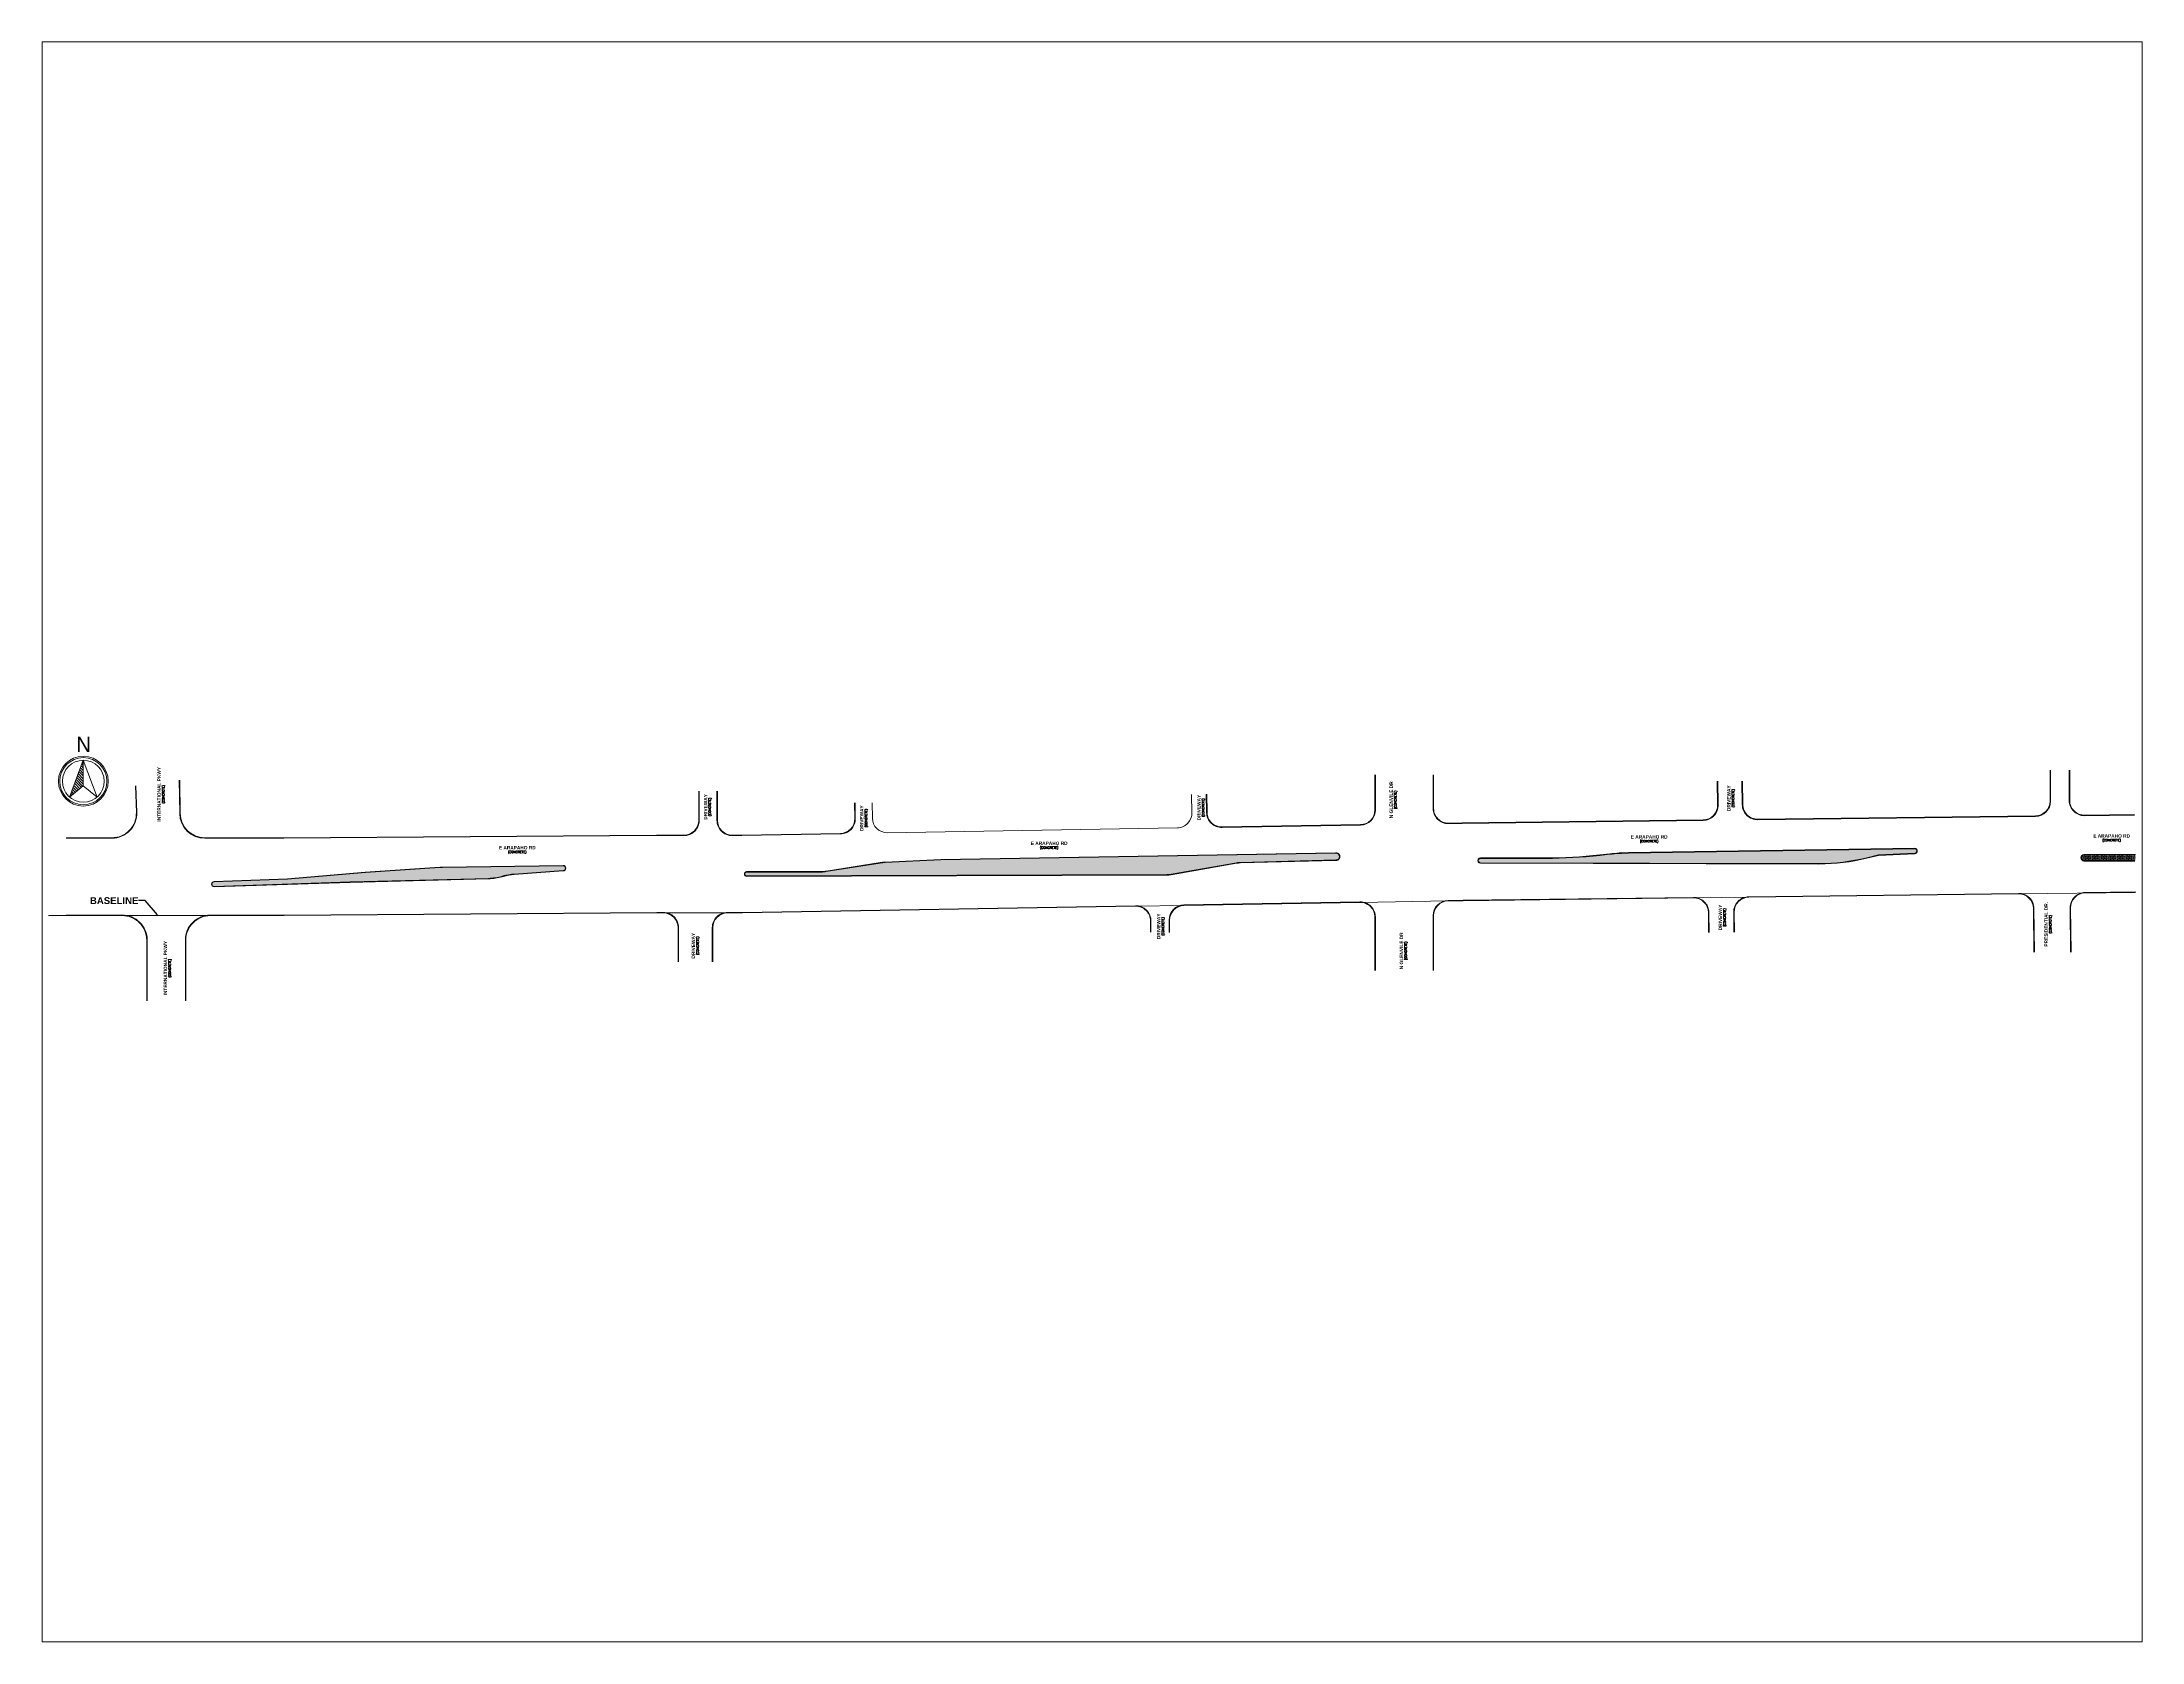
# Paper-space layout 'Layout1' of a CAD drawing. Header units: inches. Extents: x 1.05 to 9.45, y 0.8 to 7.2.
# The model-space entities are those that its viewports show. They can reach past a viewport. Long polylines and large blocks are cut down to what shows.
import ezdxf
from ezdxf.enums import TextEntityAlignment as Align

# ---------------------------------------------------------------- set-up
doc = ezdxf.new("R2010")
doc.units = ezdxf.units.IN
doc.header["$MEASUREMENT"] = 0
for name, color, linetype, lineweight in [('ANNOTATION', 7, 'Continuous', 0), ('BASELINE', 6, 'Continuous', 0), ('CONST-TXT', 240, 'Continuous', 0), ('LANDSCAPE', 3, 'Continuous', 0)]:
    doc.layers.add(name, color=color, linetype=linetype, lineweight=lineweight)
for name, color, linetype in [('CAUTION-NOTE', 240, 'Continuous'), ('NORTH', 7, 'Continuous'), ('ROAD', 7, 'Continuous')]:
    doc.layers.add(name, color=color, linetype=linetype)
doc.styles.add('BOLD-1', font='cb-ld.shx')
doc.styles.add('CONST-TXT', font='arialbd.ttf', dxfattribs={"height": 0.0625})
doc.styles.add('ST-NAME-TXT', font='arialbd.ttf', dxfattribs={"height": 3.4728})
doc.styles.add('TEXT', font='romans.shx', dxfattribs={"width": 0.9, "height": 2.5})
doc.dimstyles.new('1-40 SCALE', dxfattribs={"dimtxt": 2.5, "dimasz": 3, "dimexe": 2, "dimexo": 2, "dimgap": 0.09, "dimtad": 0, "dimdec": 0, "dimzin": 0, "dimdsep": 46, "dimtxsty": 'TEXT', "dimcen": 0.09, "dimadec": 0, "dimazin": 0, "dimtfac": 1, "dimtdec": 0, "dimtofl": 0, "dimtmove": 0, "dimatfit": 0, "dimfxl": 1, "dimtolj": 1, "dimtzin": 0, "dimarcsym": 0})

# ---------------------------------------------------------------- blocks, each defined once
blk = doc.blocks.new('*X99')
at = {"color": 0}
for p, q in [((121.9, 581.6), (122.4, 582)), ((122.7, 580.6), (123.6, 581.5)), ((123.5, 579.6), (124.9, 581)), ((124.3, 578.6), (126.2, 580.5)), ((125.1, 577.7), (127.5, 580.1)), ((125.9, 576.7), (128.8, 579.6)), ((126.7, 575.7), (130.1, 579.1)), ((127.5, 574.7), (131.4, 578.6)), ((128.3, 573.8), (132.7, 578.2)), ((129.8, 573.5), (134, 577.7)), ((131.5, 573.5), (135.3, 577.2)), ((133.3, 573.5), (136.5, 576.7)), ((135.1, 573.5), (137.8, 576.2)), ((136.8, 573.5), (139.1, 575.8)), ((138.6, 573.5), (140.4, 575.3)), ((140.4, 573.5), (141.7, 574.8)), ((142.1, 573.5), (143, 574.3)), ((143.9, 573.5), (144.3, 573.9))]:
    blk.add_line(p, q, dxfattribs=at)
blk = doc.blocks.new('NORTH')
at = {"layer": 'NORTH', "lineweight": 0}
blk.add_line((0, -0.04), (0, 0.178), dxfattribs=at)
blk.add_lwpolyline([(-0.116, -0.135), (0, 0.178), (0.116, -0.135), (0, -0.04)], close=True, dxfattribs=at)
for radius in [0.211, 0.2, 0.178]:
    blk.add_circle((0, 0), radius, dxfattribs=at)
at = {"layer": 'NORTH', "lineweight": 0, "xscale": 0.01298024604006177, "yscale": 0.01298024604006177, "zscale": 0.01298024604006177, "rotation": 89.99946431515104}
blk.add_blockref('*X99', (7.444, -1.709), dxfattribs=at)
at = {"layer": 'NORTH', "lineweight": 0, "style": 'BOLD-1'}
blk.add_text('N', height=0.13, rotation=359.9995, dxfattribs=at).set_placement((0.003, 0.247), align=Align.CENTER)
blk = doc.blocks.new('NORTH 1')
at = {"layer": 'NORTH', "lineweight": 0}
blk.add_blockref('NORTH', (0, 0), dxfattribs=at)

msp = doc.modelspace()

# ---------------------------------------------------------------- hatches: boundary and pattern name
at = {"layer": 'LANDSCAPE'}
h = msp.add_hatch(dxfattribs=at)
h.set_pattern_fill('GRASS', color=256)
h.paths.add_polyline_path([(1524.1, 435.1, -0.036761), (1527.9, 435.4), (1625, 437.9, 1.106929), (1625, 444.8), (1223, 437.9), (1166.3, 435.2, 0.050712), (1161.1, 434.7), (1106.2, 426.1, -0.050712), (1101.2, 425.6), (1025.1, 425.6, 0.894457), (1025.1, 421.6), (1452.9, 423, 0.042281), (1457.3, 423.4)])
h.paths.add_polyline_path([(2165.7, 440.2), (2177.6, 443.1), (2214.7, 444.8, 0.897187), (2214.7, 449.3), (1923.2, 444.9, 0.023874), (1904.1, 443.7), (1893.9, 442.6, -0.027607), (1838.8, 439.5), (1772.4, 439.5, 1), (1772.4, 435.1), (2117.1, 434.3, 0.06138)])
h = msp.add_hatch(dxfattribs=at)
h.set_pattern_fill('GRASS', color=256)
h.paths.add_polyline_path([(838.3, 427.2, 0.949847), (838.3, 431.9), (715.6, 430.2, 0.012971), (712.8, 430.1), (636.9, 425.1), (557.7, 418.3), (482.9, 415.5, 0.970052), (482.9, 411), (621.5, 415.6), (762.3, 419.2, 0.06368), (776.1, 421.3), (777.2, 421.6, -0.052096), (788.5, 423.6)])
h = msp.add_hatch(dxfattribs=at)
h.set_pattern_fill('GRASS', color=256)
h.paths.add_polyline_path([(2439.5, 443.1), (2386.9, 443.1, 0.90485), (2386.9, 437.3), (2438.8, 437.3)])

# ---------------------------------------------------------------- linework, layer by layer
at = {"layer": 'BASELINE', "lineweight": 0, "flags": 128}
msp.add_lwpolyline([(314.2, 381.3), (479.1, 381.3), (554.1, 381.3), (933.8, 384), (940.3, 384), (1005.7, 384), (1020.9, 384), (1421.1, 390.8), (1470.5, 391.6), (1649.9, 394.7), (1739.4, 396.2), (1754.9, 396.4), (1989.3, 399.3), (2045.6, 400), (2320.3, 403.4), (2439.5, 404.9)], dxfattribs=at)
at = {"layer": 'ROAD', "lineweight": 0, "flags": 128}
for points in [[(402.7, 513.5), (403.7, 486.4, -0.424763), (378.7, 460.5), (332.3, 460.5)], [(403.2, 513.5), (404.2, 486.4, -0.424763), (378.7, 460), (332.3, 460)], [(447.3, 519.3), (447.8, 485.2, 0.409912), (473.3, 460), (553.8, 460), (933.5, 462.7), (961.3, 462.7, 0.414214), (976.8, 478.2), (976.8, 507.9)], [(447.8, 519.3), (448.3, 485.2, 0.409912), (473.3, 460.5), (553.8, 460.5), (933.5, 463.2), (961.3, 463.2, 0.414214), (976.3, 478.2), (976.3, 507.9)], [(1493.2, 504.8), (1493.5, 486.2, 0.414214), (1509.3, 471), (1650.2, 473.4, 0.40924), (1665.4, 488.9), (1665.4, 524.5)], [(1493.7, 504.9), (1494, 486.2, 0.414214), (1509.3, 471.5), (1650.2, 473.9, 0.40924), (1664.9, 488.9), (1664.9, 524.5)], [(2014.1, 518), (2014.4, 493.9, -0.414214), (1999.1, 478.2), (1753.8, 475.1), (1739.9, 474.9, -0.419205), (1724.2, 490.4), (1724.2, 524.5)], [(2013.6, 518), (2013.9, 493.9, -0.414214), (1999.1, 478.7), (1753.8, 475.6), (1739.9, 475.4, -0.419205), (1724.7, 490.4), (1724.7, 524.5)], [(2038.7, 518.3), (2039, 494.2, 0.414214), (2054.7, 478.9), (2337.6, 482.3, 0.410599), (2352.9, 497.8), (2352.9, 529.3)], [(2039.2, 518.3), (2039.5, 494.2, 0.414214), (2054.7, 479.4), (2337.6, 482.8, 0.410599), (2352.4, 497.8), (2352.4, 529.3)], [(2371.9, 529.3), (2371.9, 498.5, 0.417838), (2387.6, 483), (2438.5, 483.6)], [(2372.4, 529.3), (2372.4, 498.5, 0.417838), (2387.6, 483.5), (2438.5, 484.1)], [(1135.5, 496), (1135.8, 480.1, -0.414214), (1120.6, 464.4), (1020.3, 462.7), (1010.4, 462.7, -0.414214), (994.9, 478.2), (994.9, 507.9)], [(1135, 496), (1135.3, 480.1, -0.414214), (1120.6, 464.9), (1020.2, 463.2), (1010.4, 463.2, -0.414214), (995.4, 478.2), (995.4, 507.9)], [(1478.3, 504.6), (1478.6, 486, -0.414214), (1463.8, 470.7), (1168.4, 465.7, -0.414214), (1153.2, 480.4), (1152.9, 496)], [(482.9, 415.5), (557.7, 418.3), (636.9, 425.1), (712.8, 430.1, -0.012971), (715.6, 430.2), (838.3, 431.9, -0.949847), (838.3, 427.2), (788.5, 423.6, 0.052096), (777.2, 421.6), (776.1, 421.3, -0.06368), (762.3, 419.2), (621.5, 415.6), (482.9, 411, -0.970052), (482.9, 415.5)], [(2438.8, 436.8), (2386.9, 436.8, -0.911813), (2386.9, 443.6), (2439.5, 443.6)], [(2438.8, 437.3), (2386.9, 437.3, -0.90485), (2386.9, 443.1), (2439.5, 443.1)], [(1436.9, 364.4), (1436.9, 375.8, 0.419205), (1421.1, 391.3), (1020.9, 384.5), (1005.7, 384.5, 0.414214), (990.2, 369), (990.2, 334.2)], [(1436.4, 364.4), (1436.4, 375.8, 0.419205), (1421.1, 390.8), (1020.9, 384), (1005.7, 384, 0.414214), (990.7, 369), (990.7, 334.2)], [(1665.4, 325.3), (1665.4, 379.7, 0.419205), (1649.7, 395.2), (1470.5, 392.1, 0.40924), (1455.3, 376.6), (1455.3, 364)], [(1664.9, 325.3), (1664.9, 379.7, 0.419205), (1649.7, 394.7), (1470.5, 391.6, 0.40924), (1455.8, 376.6), (1455.8, 364)], [(2005.2, 364.2), (2005, 384.5, 0.414214), (1989.3, 399.8), (1754.9, 396.9), (1739.4, 396.7, 0.40924), (1724.2, 381.2), (1724.2, 325.3)], [(2004.7, 364.2), (2004.5, 384.5, 0.414214), (1989.3, 399.3), (1754.9, 396.4), (1739.4, 396.2, 0.40924), (1724.7, 381.2), (1724.7, 325.3)], [(2336.5, 344.2), (2336, 388.6, 0.414214), (2320.3, 403.9), (2045.6, 400.5, 0.414214), (2030.3, 384.9), (2030.5, 364.5)], [(2336, 344.2), (2335.5, 388.6, 0.414214), (2320.3, 403.4), (2045.6, 400, 0.414214), (2030.8, 384.9), (2031, 364.5)], [(2373.3, 344.2), (2372.8, 389.1, -0.414214), (2388.1, 404.8), (2439.5, 405.4)], [(2373.8, 344.2), (2373.3, 389.1, -0.414214), (2388.1, 404.3), (2439.5, 404.9)], [(332.3, 381.8), (389.2, 381.8, -0.414214), (414.7, 356.3), (414.7, 294.4)], [(332.3, 381.3), (389.2, 381.3, -0.414214), (414.2, 356.3), (414.2, 294.4)], [(453.6, 294.4), (453.6, 356.3, -0.414214), (479.1, 381.8), (554.1, 381.8), (933.8, 384.5), (940.3, 384.5, -0.414214), (955.8, 369), (955.8, 334.2)], [(454.1, 294.4), (454.1, 356.3, -0.414214), (479.1, 381.3), (554.1, 381.3), (933.8, 384), (940.3, 384, -0.414214), (955.3, 369), (955.3, 334.2)]]:
    msp.add_lwpolyline(points, format="xyb", dxfattribs=at)
for points in [[(1772.4, 434.6), (2117.1, 433.8, 0.06138), (2165.8, 439.7), (2177.6, 442.6), (2214.7, 444.3, 0.905253), (2214.7, 449.8), (1923.2, 445.4, 0.023874), (1904.1, 444.2), (1893.8, 443.1, -0.027607), (1838.8, 440), (1772.4, 440, 1.0054)], [(1772.4, 435.1), (2117.1, 434.3, 0.06138), (2165.7, 440.2), (2177.6, 443.1), (2214.7, 444.8, 0.897187), (2214.7, 449.3), (1923.2, 444.9, 0.023874), (1904.1, 443.7), (1893.9, 442.6, -0.027607), (1838.8, 439.5), (1772.4, 439.5, 1.006116)], [(482.9, 416), (557.7, 418.8), (636.8, 425.6), (712.8, 430.6, -0.012971), (715.6, 430.7), (838.3, 432.4, -0.951792), (838.3, 426.7), (788.5, 423.1, 0.052096), (777.4, 421.1), (776.3, 420.8, -0.06368), (762.3, 418.7), (621.5, 415.1), (482.9, 410.5, -0.972671)], [(1025.1, 421.1), (1452.9, 422.5, 0.042281), (1457.4, 422.9), (1524.2, 434.6, -0.036761), (1527.9, 434.9), (1624.9, 437.4, 1.099307), (1624.9, 445.3), (1222.9, 438.4), (1166.3, 435.7, 0.050485), (1161, 435.2), (1106.2, 426.6, -0.050834), (1101.2, 426.1), (1025.1, 426.1, 0.905255)], [(1025.1, 421.6), (1452.9, 423, 0.042281), (1457.3, 423.4), (1524.1, 435.1, -0.036761), (1527.9, 435.4), (1625, 437.9, 1.106929), (1625, 444.8), (1223, 437.9), (1166.3, 435.2, 0.050712), (1161.1, 434.7), (1106.2, 426.1, -0.050712), (1101.2, 425.6), (1025.1, 425.6, 0.894457)]]:
    msp.add_lwpolyline(points, format="xyb", close=True, dxfattribs=at)

# ---------------------------------------------------------------- block references
at = {"layer": 'NORTH', "lineweight": 0, "xscale": 120, "yscale": 120, "zscale": 120}
msp.add_blockref('NORTH 1', (349.7, 518.1), dxfattribs=at)

# ---------------------------------------------------------------- texts
at = {"layer": 'ANNOTATION', "style": 'ST-NAME-TXT'}
for s, height, p in [('INTERNATIONAL PKWY', 3.473, (426.8, 504.8)), ('N GLENVILE DR', 3.473, (1681.5, 499.2)), ('DRIVEWAY', 3.47, (2025.3, 500.8)), ('DRIVEWAY', 3.47, (983.3, 491.9)), ('DRIVEWAY', 3.47, (1142.4, 480.5)), ('DRIVEWAY', 3.47, (1485.7, 491.2)), ('DRIVEWAY', 3.47, (2016.6, 379.4)), ('PRESIDENTIAL DR.', 3.473, (2348.4, 372.4)), ('DRIVEWAY', 3.47, (970.8, 350.6)), ('DRIVEWAY', 3.47, (1444.7, 370.3)), ('N GLENVILE DR', 3.473, (1691.9, 345.4)), ('INTERNATIONAL PKWY', 3.473, (433.3, 327.7))]:
    msp.add_text(s, height=height, rotation=90, dxfattribs=at).set_placement(p, align=Align.MIDDLE)
at = {"layer": 'ANNOTATION', "color": 7, "style": 'TEXT'}
for p in [(431.3, 504.8), (987.8, 491.9), (1490.2, 491.2), (1686, 499.2), (2029.8, 500.8), (1146.9, 480.5), (2021.1, 379.4), (1449.2, 370.3), (2352.9, 372.4), (975.3, 350.6), (1696.4, 345.4), (437.8, 327.7)]:
    msp.add_text('(CONCRETE)', height=2.32, rotation=90, dxfattribs=at).set_placement(p, align=Align.MIDDLE)
at = {"layer": 'ANNOTATION', "style": 'ST-NAME-TXT'}
for p in [(791.6, 450.4), (1333.2, 454.9), (1944.2, 461.4), (2415.1, 462.4)]:
    msp.add_text('E ARAPAHO RD', height=3.473, dxfattribs=at).set_placement(p, align=Align.MIDDLE)
at = {"layer": 'ANNOTATION', "color": 7, "style": 'TEXT'}
for p in [(1333.2, 450.4), (1944.2, 456.9), (2415.1, 457.9), (791.6, 445.9)]:
    msp.add_text('(CONCRETE)', height=2.32, dxfattribs=at).set_placement(p, align=Align.MIDDLE)
at = {"layer": 'CONST-TXT', "color": 240, "style": 'CONST-TXT'}
msp.add_text('BASELINE', height=7, dxfattribs=at).set_placement((356.4, 393))

# ---------------------------------------------------------------- leaders
at = {"layer": 'CONST-TXT', "color": 240}
msp.add_leader([(425.3, 382.1), (412.5, 396.6), (405.9, 396.6)], dimstyle='1-40 SCALE', override={"dimgap": 0.09, "dimtad": 0}, dxfattribs=at)

psp = doc.layouts.get("Layout1")

# ---------------------------------------------------------------- viewports
at = {"layer": 'CAUTION-NOTE'}
psp.add_viewport(center=(5.25, 4), size=(8.4, 6.4), view_center_point=(1376.8249, 456.2139), view_height=1629.277032, dxfattribs=at)

doc.saveas('drawing.dxf')
